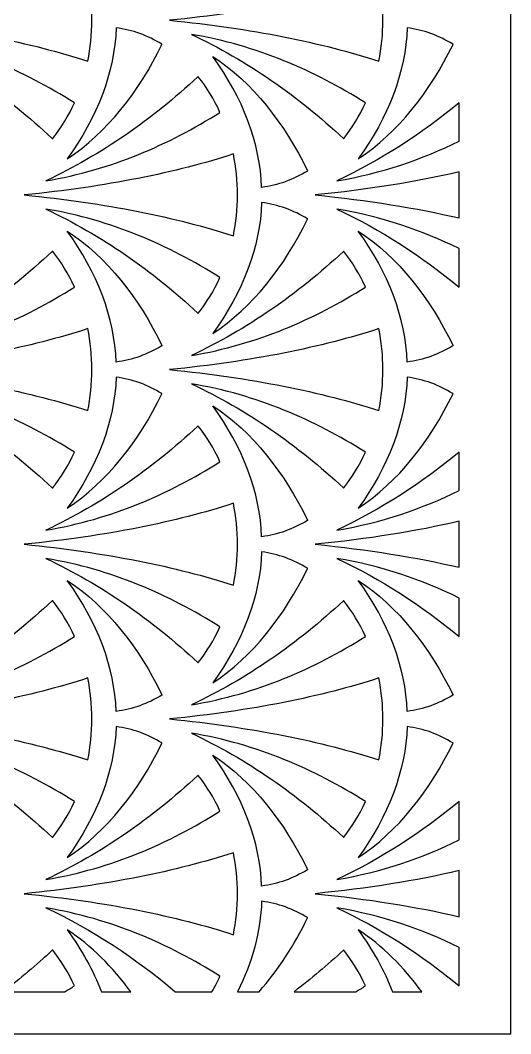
# Model space of a CAD drawing. Header units: centimetres. Extents: x 7.8 to 12.4, y -9 to 9.
# Drawn here: x 10.227 to 12.37, y -9 to -4.57 of the extents above; entities that cross this region are included whole.
import ezdxf

# ---------------------------------------------------------------- set-up
doc = ezdxf.new("R2010")
doc.units = ezdxf.units.CM
doc.header["$MEASUREMENT"] = 0
doc.layers.add('layer 1', color=7, linetype='Continuous')

msp = doc.modelspace()

# ---------------------------------------------------------------- linework, layer by layer
at = {"layer": 'layer 1', "color": 250, "lineweight": 30}
for points, knots in [([(7.77791, 9.00077), (7.77791, 9.00077), (12.37, 9.00077), (12.37, 9.00077), (12.37, 9.00077), (12.37, 9.00077), (12.37, -9.00021), (12.37, -9.00021), (12.37, -9.00021), (12.37, -9.00021), (7.77791, -9.00021), (7.77791, -9.00021), (7.77791, -9.00021), (7.77791, -9.00021), (7.77791, 9.00077), (7.77791, 9.00077)], [0, 0, 0, 0, 0.2, 0.2, 0.2, 0.2, 0.4, 0.4, 0.4, 0.4, 0.6, 0.6, 0.6, 0.6, 1, 1, 1, 1]), ([(10.5222, -4.39091), (10.53382, -4.44829), (10.54002, -4.50833), (10.54002, -4.57011), (10.54002, -4.57011), (10.54002, -4.6319), (10.53382, -4.69193), (10.5222, -4.74931), (10.5222, -4.74931), (10.27486, -4.66814), (9.96504, -4.60557), (9.60789, -4.57011), (9.60789, -4.57011), (9.60792, -4.57011), (9.60795, -4.57011), (9.60799, -4.57011), (9.60799, -4.57011), (9.60795, -4.5701), (9.60792, -4.5701), (9.60789, -4.5701), (9.60789, -4.5701), (9.96504, -4.53466), (10.27486, -4.47207), (10.5222, -4.39091)], [0, 0, 0, 0, 0.1428571, 0.1428571, 0.1428571, 0.1428571, 0.2857143, 0.2857143, 0.2857143, 0.2857143, 0.4285714, 0.4285714, 0.4285714, 0.4285714, 0.5714286, 0.5714286, 0.5714286, 0.5714286, 0.7142857, 0.7142857, 0.7142857, 0.7142857, 1, 1, 1, 1]), ([(11.79379, -4.39091), (11.80541, -4.44829), (11.81161, -4.50833), (11.81161, -4.57011), (11.81161, -4.57011), (11.81161, -4.6319), (11.80541, -4.69193), (11.79379, -4.74931), (11.79379, -4.74931), (11.54645, -4.66814), (11.23663, -4.60557), (10.87947, -4.57011), (10.87947, -4.57011), (10.87951, -4.57011), (10.87955, -4.57011), (10.87958, -4.57011), (10.87958, -4.57011), (10.87955, -4.5701), (10.87951, -4.5701), (10.87947, -4.5701), (10.87947, -4.5701), (11.23663, -4.53466), (11.54645, -4.47207), (11.79379, -4.39091)], [0, 0, 0, 0, 0.1428571, 0.1428571, 0.1428571, 0.1428571, 0.2857143, 0.2857143, 0.2857143, 0.2857143, 0.4285714, 0.4285714, 0.4285714, 0.4285714, 0.5714286, 0.5714286, 0.5714286, 0.5714286, 0.7142857, 0.7142857, 0.7142857, 0.7142857, 1, 1, 1, 1]), ([(10.64594, -4.60331), (10.71713, -4.61219), (10.78464, -4.63701), (10.84615, -4.67483), (10.84615, -4.67483), (10.84619, -4.6753), (10.84624, -4.67577), (10.84627, -4.67626), (10.84627, -4.67626), (10.74616, -4.88181), (10.60608, -5.06223), (10.43199, -5.1755), (10.43199, -5.1755), (10.56362, -4.9955), (10.63948, -4.79649), (10.64594, -4.60331)], [0, 0, 0, 0, 0.2, 0.2, 0.2, 0.2, 0.4, 0.4, 0.4, 0.4, 0.6, 0.6, 0.6, 0.6, 1, 1, 1, 1]), ([(11.91753, -4.60331), (11.98871, -4.61219), (12.05623, -4.63701), (12.11774, -4.67483), (12.11774, -4.67483), (12.11778, -4.6753), (12.11783, -4.67577), (12.11786, -4.67626), (12.11786, -4.67626), (12.01775, -4.88181), (11.87768, -5.06223), (11.70357, -5.1755), (11.70357, -5.1755), (11.83522, -4.9955), (11.91107, -4.79649), (11.91753, -4.60331)], [0, 0, 0, 0, 0.2, 0.2, 0.2, 0.2, 0.4, 0.4, 0.4, 0.4, 0.6, 0.6, 0.6, 0.6, 1, 1, 1, 1]), ([(10.46377, -4.93068), (10.43776, -4.98785), (10.40579, -5.04029), (10.36892, -5.08663), (10.36892, -5.08663), (10.3683, -5.08665), (10.36768, -5.08666), (10.36708, -5.08666), (10.36708, -5.08666), (10.16621, -4.89995), (9.94618, -4.7461), (9.70303, -4.6319), (9.70303, -4.6319), (9.99176, -4.68036), (10.23841, -4.79004), (10.46377, -4.93068)], [0, 0, 0, 0, 0.2, 0.2, 0.2, 0.2, 0.4, 0.4, 0.4, 0.4, 0.6, 0.6, 0.6, 0.6, 1, 1, 1, 1]), ([(11.73537, -4.93068), (11.70935, -4.98785), (11.67739, -5.04029), (11.64049, -5.08663), (11.64049, -5.08663), (11.63989, -5.08665), (11.63927, -5.08666), (11.63866, -5.08666), (11.63866, -5.08666), (11.4378, -4.89995), (11.21777, -4.7461), (10.97462, -4.6319), (10.97462, -4.6319), (11.26335, -4.68036), (11.51, -4.79004), (11.73537, -4.93068)], [0, 0, 0, 0, 0.2, 0.2, 0.2, 0.2, 0.4, 0.4, 0.4, 0.4, 0.6, 0.6, 0.6, 0.6, 1, 1, 1, 1]), ([(11.06778, -4.7283), (11.19942, -4.9083), (11.27528, -5.1073), (11.28174, -5.30049), (11.28174, -5.30049), (11.3527, -5.29164), (11.42, -5.26694), (11.48135, -5.22934), (11.48135, -5.22934), (11.48159, -5.22874), (11.48184, -5.22814), (11.48207, -5.22754), (11.48207, -5.22754), (11.38196, -5.02197), (11.24189, -4.84157), (11.06778, -4.7283)], [0, 0, 0, 0, 0.2, 0.2, 0.2, 0.2, 0.4, 0.4, 0.4, 0.4, 0.6, 0.6, 0.6, 0.6, 1, 1, 1, 1]), ([(11.00465, -4.81708), (11.04156, -4.86347), (11.07355, -4.91591), (11.09957, -4.9731), (11.09957, -4.9731), (10.8742, -5.11376), (10.62756, -5.22343), (10.33883, -5.2719), (10.33883, -5.2719), (10.58198, -5.15769), (10.802, -5.00384), (11.00286, -4.81713), (11.00286, -4.81713), (11.00347, -4.81711), (11.00406, -4.81711), (11.00465, -4.81708)], [0, 0, 0, 0, 0.2, 0.2, 0.2, 0.2, 0.4, 0.4, 0.4, 0.4, 0.6, 0.6, 0.6, 0.6, 1, 1, 1, 1]), ([(12.14498, -4.93062), (12.14498, -4.93062), (12.14498, -5.09888), (12.14498, -5.09888), (12.14498, -5.09888), (11.98175, -5.17832), (11.80572, -5.23912), (11.61042, -5.2719), (11.61042, -5.2719), (11.80237, -5.18173), (11.97989, -5.06685), (12.14498, -4.93062)], [0, 0, 0, 0, 0.25, 0.25, 0.25, 0.25, 0.5, 0.5, 0.5, 0.5, 1, 1, 1, 1]), ([(11.158, -5.15449), (11.16962, -5.21188), (11.17583, -5.2719), (11.17583, -5.33369), (11.17583, -5.33369), (11.17583, -5.39546), (11.16962, -5.45549), (11.158, -5.51289), (11.158, -5.51289), (10.91066, -5.43172), (10.60083, -5.36915), (10.24367, -5.33369), (10.24367, -5.33369), (10.24371, -5.33369), (10.24375, -5.33369), (10.24379, -5.33369), (10.24379, -5.33369), (10.24375, -5.33368), (10.24371, -5.33368), (10.24367, -5.33368), (10.24367, -5.33368), (10.60083, -5.29822), (10.91066, -5.23565), (11.158, -5.15449)], [0, 0, 0, 0, 0.1428571, 0.1428571, 0.1428571, 0.1428571, 0.2857143, 0.2857143, 0.2857143, 0.2857143, 0.4285714, 0.4285714, 0.4285714, 0.4285714, 0.5714286, 0.5714286, 0.5714286, 0.5714286, 0.7142857, 0.7142857, 0.7142857, 0.7142857, 1, 1, 1, 1]), ([(12.14498, -5.23309), (12.14498, -5.23309), (12.14498, -5.43426), (12.14498, -5.43426), (12.14498, -5.43426), (11.95761, -5.39092), (11.74637, -5.35663), (11.51526, -5.33369), (11.51526, -5.33369), (11.5153, -5.33369), (11.51534, -5.33369), (11.51538, -5.33369), (11.51538, -5.33369), (11.51534, -5.33368), (11.5153, -5.33368), (11.51526, -5.33368), (11.51526, -5.33368), (11.74637, -5.31075), (11.95761, -5.27644), (12.14498, -5.23309)], [0, 0, 0, 0, 0.1666667, 0.1666667, 0.1666667, 0.1666667, 0.3333333, 0.3333333, 0.3333333, 0.3333333, 0.5, 0.5, 0.5, 0.5, 0.6666667, 0.6666667, 0.6666667, 0.6666667, 1, 1, 1, 1]), ([(11.09957, -5.69427), (11.07357, -5.75144), (11.04158, -5.80387), (11.00471, -5.85022), (11.00471, -5.85022), (11.0041, -5.85023), (11.00348, -5.85024), (11.00286, -5.85024), (11.00286, -5.85024), (10.802, -5.66353), (10.58198, -5.50968), (10.33883, -5.39548), (10.33883, -5.39548), (10.62756, -5.44394), (10.8742, -5.5536), (11.09957, -5.69427)], [0, 0, 0, 0, 0.2, 0.2, 0.2, 0.2, 0.4, 0.4, 0.4, 0.4, 0.6, 0.6, 0.6, 0.6, 1, 1, 1, 1]), ([(11.28174, -5.36689), (11.35292, -5.37577), (11.42044, -5.40059), (11.48194, -5.4384), (11.48194, -5.4384), (11.48199, -5.43888), (11.48203, -5.43935), (11.48207, -5.43984), (11.48207, -5.43984), (11.38196, -5.64538), (11.24189, -5.82581), (11.06778, -5.93907), (11.06778, -5.93907), (11.19942, -5.75908), (11.27528, -5.56007), (11.28174, -5.36689)], [0, 0, 0, 0, 0.2, 0.2, 0.2, 0.2, 0.4, 0.4, 0.4, 0.4, 0.6, 0.6, 0.6, 0.6, 1, 1, 1, 1]), ([(12.14498, -5.56846), (12.14498, -5.56846), (12.14498, -5.73672), (12.14498, -5.73672), (12.14498, -5.73672), (11.97989, -5.60047), (11.80237, -5.48564), (11.61042, -5.39548), (11.61042, -5.39548), (11.80572, -5.42825), (11.98175, -5.48902), (12.14498, -5.56846)], [0, 0, 0, 0, 0.25, 0.25, 0.25, 0.25, 0.5, 0.5, 0.5, 0.5, 1, 1, 1, 1]), ([(10.43199, -5.49188), (10.56362, -5.67187), (10.63948, -5.87088), (10.64594, -6.06406), (10.64594, -6.06406), (10.7169, -6.05521), (10.78421, -6.03052), (10.84556, -5.99292), (10.84556, -5.99292), (10.8458, -5.99231), (10.84604, -5.99171), (10.84627, -5.99112), (10.84627, -5.99112), (10.74616, -5.78555), (10.60608, -5.60514), (10.43199, -5.49188)], [0, 0, 0, 0, 0.2, 0.2, 0.2, 0.2, 0.4, 0.4, 0.4, 0.4, 0.6, 0.6, 0.6, 0.6, 1, 1, 1, 1]), ([(11.70357, -5.49188), (11.83522, -5.67187), (11.91107, -5.87088), (11.91753, -6.06406), (11.91753, -6.06406), (11.98849, -6.05521), (12.0558, -6.03052), (12.11715, -5.99292), (12.11715, -5.99292), (12.11738, -5.99231), (12.11763, -5.99171), (12.11786, -5.99112), (12.11786, -5.99112), (12.01775, -5.78555), (11.87768, -5.60514), (11.70357, -5.49188)], [0, 0, 0, 0, 0.2, 0.2, 0.2, 0.2, 0.4, 0.4, 0.4, 0.4, 0.6, 0.6, 0.6, 0.6, 1, 1, 1, 1]), ([(10.36885, -5.58066), (10.40576, -5.62705), (10.43775, -5.67949), (10.46377, -5.73668), (10.46377, -5.73668), (10.23841, -5.87733), (9.99176, -5.98701), (9.70303, -6.03546), (9.70303, -6.03546), (9.94618, -5.92127), (10.16621, -5.76741), (10.36708, -5.58071), (10.36708, -5.58071), (10.36767, -5.58069), (10.36826, -5.58069), (10.36885, -5.58066)], [0, 0, 0, 0, 0.2, 0.2, 0.2, 0.2, 0.4, 0.4, 0.4, 0.4, 0.6, 0.6, 0.6, 0.6, 1, 1, 1, 1]), ([(11.64045, -5.58066), (11.67735, -5.62705), (11.70935, -5.67949), (11.73537, -5.73668), (11.73537, -5.73668), (11.51, -5.87733), (11.26335, -5.98701), (10.97462, -6.03546), (10.97462, -6.03546), (11.21777, -5.92127), (11.4378, -5.76741), (11.63866, -5.58071), (11.63866, -5.58071), (11.63927, -5.58069), (11.63985, -5.58069), (11.64045, -5.58066)], [0, 0, 0, 0, 0.2, 0.2, 0.2, 0.2, 0.4, 0.4, 0.4, 0.4, 0.6, 0.6, 0.6, 0.6, 1, 1, 1, 1]), ([(10.5222, -5.91806), (10.53382, -5.97546), (10.54002, -6.03547), (10.54002, -6.09726), (10.54002, -6.09726), (10.54002, -6.15904), (10.53382, -6.21907), (10.5222, -6.27647), (10.5222, -6.27647), (10.27486, -6.19528), (9.96504, -6.13271), (9.60789, -6.09727), (9.60789, -6.09727), (9.60792, -6.09726), (9.60795, -6.09726), (9.60799, -6.09726), (9.60799, -6.09726), (9.60795, -6.09726), (9.60792, -6.09726), (9.60789, -6.09726), (9.60789, -6.09726), (9.96504, -6.0618), (10.27486, -5.99923), (10.5222, -5.91806)], [0, 0, 0, 0, 0.1428571, 0.1428571, 0.1428571, 0.1428571, 0.2857143, 0.2857143, 0.2857143, 0.2857143, 0.4285714, 0.4285714, 0.4285714, 0.4285714, 0.5714286, 0.5714286, 0.5714286, 0.5714286, 0.7142857, 0.7142857, 0.7142857, 0.7142857, 1, 1, 1, 1]), ([(11.79379, -5.91806), (11.80541, -5.97546), (11.81161, -6.03547), (11.81161, -6.09726), (11.81161, -6.09726), (11.81161, -6.15904), (11.80541, -6.21907), (11.79379, -6.27647), (11.79379, -6.27647), (11.54645, -6.19528), (11.23663, -6.13271), (10.87947, -6.09727), (10.87947, -6.09727), (10.87951, -6.09726), (10.87955, -6.09726), (10.87958, -6.09726), (10.87958, -6.09726), (10.87955, -6.09726), (10.87951, -6.09726), (10.87947, -6.09726), (10.87947, -6.09726), (11.23663, -6.0618), (11.54645, -5.99923), (11.79379, -5.91806)], [0, 0, 0, 0, 0.1428571, 0.1428571, 0.1428571, 0.1428571, 0.2857143, 0.2857143, 0.2857143, 0.2857143, 0.4285714, 0.4285714, 0.4285714, 0.4285714, 0.5714286, 0.5714286, 0.5714286, 0.5714286, 0.7142857, 0.7142857, 0.7142857, 0.7142857, 1, 1, 1, 1]), ([(10.64594, -6.13046), (10.71713, -6.13934), (10.78464, -6.16416), (10.84615, -6.20198), (10.84615, -6.20198), (10.84619, -6.20246), (10.84624, -6.20293), (10.84627, -6.20341), (10.84627, -6.20341), (10.74616, -6.40896), (10.60608, -6.58939), (10.43199, -6.70266), (10.43199, -6.70266), (10.56362, -6.52266), (10.63948, -6.32363), (10.64594, -6.13046)], [0, 0, 0, 0, 0.2, 0.2, 0.2, 0.2, 0.4, 0.4, 0.4, 0.4, 0.6, 0.6, 0.6, 0.6, 1, 1, 1, 1]), ([(11.91753, -6.13046), (11.98871, -6.13934), (12.05623, -6.16416), (12.11774, -6.20198), (12.11774, -6.20198), (12.11778, -6.20246), (12.11783, -6.20293), (12.11786, -6.20341), (12.11786, -6.20341), (12.01775, -6.40896), (11.87768, -6.58939), (11.70357, -6.70266), (11.70357, -6.70266), (11.83522, -6.52266), (11.91107, -6.32363), (11.91753, -6.13046)], [0, 0, 0, 0, 0.2, 0.2, 0.2, 0.2, 0.4, 0.4, 0.4, 0.4, 0.6, 0.6, 0.6, 0.6, 1, 1, 1, 1]), ([(10.46377, -6.45785), (10.43776, -6.51501), (10.40579, -6.56744), (10.36892, -6.61379), (10.36892, -6.61379), (10.3683, -6.6138), (10.36768, -6.6138), (10.36708, -6.61382), (10.36708, -6.61382), (10.16621, -6.42711), (9.94618, -6.27325), (9.70303, -6.15906), (9.70303, -6.15906), (9.99176, -6.20752), (10.23841, -6.31719), (10.46377, -6.45785)], [0, 0, 0, 0, 0.2, 0.2, 0.2, 0.2, 0.4, 0.4, 0.4, 0.4, 0.6, 0.6, 0.6, 0.6, 1, 1, 1, 1]), ([(11.73537, -6.45785), (11.70935, -6.51501), (11.67739, -6.56744), (11.64049, -6.61379), (11.64049, -6.61379), (11.63989, -6.6138), (11.63927, -6.6138), (11.63866, -6.61382), (11.63866, -6.61382), (11.4378, -6.42711), (11.21777, -6.27325), (10.97462, -6.15906), (10.97462, -6.15906), (11.26335, -6.20752), (11.51, -6.31719), (11.73537, -6.45785)], [0, 0, 0, 0, 0.2, 0.2, 0.2, 0.2, 0.4, 0.4, 0.4, 0.4, 0.6, 0.6, 0.6, 0.6, 1, 1, 1, 1]), ([(11.06778, -6.25544), (11.19942, -6.43545), (11.27528, -6.63446), (11.28174, -6.82764), (11.28174, -6.82764), (11.3527, -6.81878), (11.42, -6.79409), (11.48135, -6.75649), (11.48135, -6.75649), (11.48159, -6.75589), (11.48184, -6.75529), (11.48207, -6.7547), (11.48207, -6.7547), (11.38196, -6.54914), (11.24189, -6.36872), (11.06778, -6.25544)], [0, 0, 0, 0, 0.2, 0.2, 0.2, 0.2, 0.4, 0.4, 0.4, 0.4, 0.6, 0.6, 0.6, 0.6, 1, 1, 1, 1]), ([(11.00465, -6.34424), (11.04156, -6.39061), (11.07355, -6.44307), (11.09957, -6.50026), (11.09957, -6.50026), (10.8742, -6.64091), (10.62756, -6.75059), (10.33883, -6.79904), (10.33883, -6.79904), (10.58198, -6.68485), (10.802, -6.531), (11.00286, -6.34429), (11.00286, -6.34429), (11.00347, -6.34427), (11.00406, -6.34426), (11.00465, -6.34424)], [0, 0, 0, 0, 0.2, 0.2, 0.2, 0.2, 0.4, 0.4, 0.4, 0.4, 0.6, 0.6, 0.6, 0.6, 1, 1, 1, 1]), ([(12.14498, -6.45776), (12.14498, -6.45776), (12.14498, -6.62603), (12.14498, -6.62603), (12.14498, -6.62603), (11.98175, -6.70547), (11.80572, -6.76627), (11.61042, -6.79904), (11.61042, -6.79904), (11.80237, -6.7089), (11.97989, -6.594), (12.14498, -6.45776)], [0, 0, 0, 0, 0.25, 0.25, 0.25, 0.25, 0.5, 0.5, 0.5, 0.5, 1, 1, 1, 1]), ([(11.158, -6.68163), (11.16962, -6.73902), (11.17583, -6.79906), (11.17583, -6.86084), (11.17583, -6.86084), (11.17583, -6.92262), (11.16962, -6.98265), (11.158, -7.04004), (11.158, -7.04004), (10.91066, -6.95887), (10.60083, -6.89629), (10.24367, -6.86084), (10.24367, -6.86084), (10.24371, -6.86084), (10.24375, -6.86084), (10.24379, -6.86084), (10.24379, -6.86084), (10.24375, -6.86084), (10.24371, -6.86084), (10.24367, -6.86084), (10.24367, -6.86084), (10.60083, -6.82539), (10.91066, -6.76281), (11.158, -6.68163)], [0, 0, 0, 0, 0.1428571, 0.1428571, 0.1428571, 0.1428571, 0.2857143, 0.2857143, 0.2857143, 0.2857143, 0.4285714, 0.4285714, 0.4285714, 0.4285714, 0.5714286, 0.5714286, 0.5714286, 0.5714286, 0.7142857, 0.7142857, 0.7142857, 0.7142857, 1, 1, 1, 1]), ([(12.14498, -6.76024), (12.14498, -6.76024), (12.14498, -6.96142), (12.14498, -6.96142), (12.14498, -6.96142), (11.95761, -6.91808), (11.74637, -6.88378), (11.51526, -6.86084), (11.51526, -6.86084), (11.5153, -6.86084), (11.51534, -6.86084), (11.51538, -6.86084), (11.51538, -6.86084), (11.51534, -6.86084), (11.5153, -6.86084), (11.51526, -6.86084), (11.51526, -6.86084), (11.74637, -6.8379), (11.95761, -6.80359), (12.14498, -6.76024)], [0, 0, 0, 0, 0.1666667, 0.1666667, 0.1666667, 0.1666667, 0.3333333, 0.3333333, 0.3333333, 0.3333333, 0.5, 0.5, 0.5, 0.5, 0.6666667, 0.6666667, 0.6666667, 0.6666667, 1, 1, 1, 1]), ([(11.28174, -6.89403), (11.35292, -6.90292), (11.42044, -6.92774), (11.48194, -6.96555), (11.48194, -6.96555), (11.48199, -6.96603), (11.48203, -6.96651), (11.48207, -6.96699), (11.48207, -6.96699), (11.38196, -7.17254), (11.24189, -7.35297), (11.06778, -7.46624), (11.06778, -7.46624), (11.19942, -7.28623), (11.27528, -7.08721), (11.28174, -6.89403)], [0, 0, 0, 0, 0.2, 0.2, 0.2, 0.2, 0.4, 0.4, 0.4, 0.4, 0.6, 0.6, 0.6, 0.6, 1, 1, 1, 1]), ([(11.09957, -7.22142), (11.07357, -7.27858), (11.04158, -7.33101), (11.00471, -7.37737), (11.00471, -7.37737), (11.0041, -7.37738), (11.00348, -7.37738), (11.00286, -7.37738), (11.00286, -7.37738), (10.802, -7.19068), (10.58198, -7.03683), (10.33883, -6.92263), (10.33883, -6.92263), (10.62756, -6.9711), (10.8742, -7.08077), (11.09957, -7.22142)], [0, 0, 0, 0, 0.2, 0.2, 0.2, 0.2, 0.4, 0.4, 0.4, 0.4, 0.6, 0.6, 0.6, 0.6, 1, 1, 1, 1]), ([(12.14498, -7.09562), (12.14498, -7.09562), (12.14498, -7.26388), (12.14498, -7.26388), (12.14498, -7.26388), (11.97989, -7.12763), (11.80237, -7.01278), (11.61042, -6.92263), (11.61042, -6.92263), (11.80572, -6.95541), (11.98175, -7.01618), (12.14498, -7.09562)], [0, 0, 0, 0, 0.25, 0.25, 0.25, 0.25, 0.5, 0.5, 0.5, 0.5, 1, 1, 1, 1]), ([(10.43199, -7.01902), (10.56362, -7.19902), (10.63948, -7.39804), (10.64594, -7.59121), (10.64594, -7.59121), (10.7169, -7.58237), (10.78421, -7.55767), (10.84556, -7.52006), (10.84556, -7.52006), (10.8458, -7.51947), (10.84604, -7.51886), (10.84627, -7.51826), (10.84627, -7.51826), (10.74616, -7.31272), (10.60608, -7.13229), (10.43199, -7.01902)], [0, 0, 0, 0, 0.2, 0.2, 0.2, 0.2, 0.4, 0.4, 0.4, 0.4, 0.6, 0.6, 0.6, 0.6, 1, 1, 1, 1]), ([(11.70357, -7.01902), (11.83522, -7.19902), (11.91107, -7.39804), (11.91753, -7.59121), (11.91753, -7.59121), (11.98849, -7.58237), (12.0558, -7.55767), (12.11715, -7.52006), (12.11715, -7.52006), (12.11738, -7.51947), (12.11763, -7.51886), (12.11786, -7.51826), (12.11786, -7.51826), (12.01775, -7.31272), (11.87768, -7.13229), (11.70357, -7.01902)], [0, 0, 0, 0, 0.2, 0.2, 0.2, 0.2, 0.4, 0.4, 0.4, 0.4, 0.6, 0.6, 0.6, 0.6, 1, 1, 1, 1]), ([(10.36885, -7.10783), (10.40576, -7.15419), (10.43775, -7.20665), (10.46377, -7.26383), (10.46377, -7.26383), (10.23841, -7.40449), (9.99176, -7.51415), (9.70303, -7.56262), (9.70303, -7.56262), (9.94618, -7.44843), (10.16621, -7.29458), (10.36708, -7.10786), (10.36708, -7.10786), (10.36767, -7.10784), (10.36826, -7.10783), (10.36885, -7.10783)], [0, 0, 0, 0, 0.2, 0.2, 0.2, 0.2, 0.4, 0.4, 0.4, 0.4, 0.6, 0.6, 0.6, 0.6, 1, 1, 1, 1]), ([(11.64045, -7.10783), (11.67735, -7.15419), (11.70935, -7.20665), (11.73537, -7.26383), (11.73537, -7.26383), (11.51, -7.40449), (11.26335, -7.51415), (10.97462, -7.56262), (10.97462, -7.56262), (11.21777, -7.44843), (11.4378, -7.29458), (11.63866, -7.10786), (11.63866, -7.10786), (11.63927, -7.10784), (11.63985, -7.10783), (11.64045, -7.10783)], [0, 0, 0, 0, 0.2, 0.2, 0.2, 0.2, 0.4, 0.4, 0.4, 0.4, 0.6, 0.6, 0.6, 0.6, 1, 1, 1, 1]), ([(10.5222, -7.44521), (10.53382, -7.5026), (10.54002, -7.56264), (10.54002, -7.62442), (10.54002, -7.62442), (10.54002, -7.6862), (10.53382, -7.74623), (10.5222, -7.80362), (10.5222, -7.80362), (10.27486, -7.72245), (9.96504, -7.65987), (9.60789, -7.62442), (9.60789, -7.62442), (9.60792, -7.62442), (9.60795, -7.62442), (9.60799, -7.62442), (9.60799, -7.62442), (9.60795, -7.62442), (9.60792, -7.62442), (9.60789, -7.62442), (9.60789, -7.62442), (9.96504, -7.58896), (10.27486, -7.52639), (10.5222, -7.44521)], [0, 0, 0, 0, 0.1428571, 0.1428571, 0.1428571, 0.1428571, 0.2857143, 0.2857143, 0.2857143, 0.2857143, 0.4285714, 0.4285714, 0.4285714, 0.4285714, 0.5714286, 0.5714286, 0.5714286, 0.5714286, 0.7142857, 0.7142857, 0.7142857, 0.7142857, 1, 1, 1, 1]), ([(11.79379, -7.44521), (11.80541, -7.5026), (11.81161, -7.56264), (11.81161, -7.62442), (11.81161, -7.62442), (11.81161, -7.6862), (11.80541, -7.74623), (11.79379, -7.80362), (11.79379, -7.80362), (11.54645, -7.72245), (11.23663, -7.65987), (10.87947, -7.62442), (10.87947, -7.62442), (10.87951, -7.62442), (10.87955, -7.62442), (10.87958, -7.62442), (10.87958, -7.62442), (10.87955, -7.62442), (10.87951, -7.62442), (10.87947, -7.62442), (10.87947, -7.62442), (11.23663, -7.58896), (11.54645, -7.52639), (11.79379, -7.44521)], [0, 0, 0, 0, 0.1428571, 0.1428571, 0.1428571, 0.1428571, 0.2857143, 0.2857143, 0.2857143, 0.2857143, 0.4285714, 0.4285714, 0.4285714, 0.4285714, 0.5714286, 0.5714286, 0.5714286, 0.5714286, 0.7142857, 0.7142857, 0.7142857, 0.7142857, 1, 1, 1, 1]), ([(10.64594, -7.65761), (10.71713, -7.66649), (10.78464, -7.69132), (10.84615, -7.72912), (10.84615, -7.72912), (10.84619, -7.72961), (10.84624, -7.73008), (10.84627, -7.73056), (10.84627, -7.73056), (10.74616, -7.93612), (10.60608, -8.11653), (10.43199, -8.22981), (10.43199, -8.22981), (10.56362, -8.0498), (10.63948, -7.8508), (10.64594, -7.65761)], [0, 0, 0, 0, 0.2, 0.2, 0.2, 0.2, 0.4, 0.4, 0.4, 0.4, 0.6, 0.6, 0.6, 0.6, 1, 1, 1, 1]), ([(11.91753, -7.65761), (11.98871, -7.66649), (12.05623, -7.69132), (12.11774, -7.72912), (12.11774, -7.72912), (12.11778, -7.72961), (12.11783, -7.73008), (12.11786, -7.73056), (12.11786, -7.73056), (12.01775, -7.93612), (11.87768, -8.11653), (11.70357, -8.22981), (11.70357, -8.22981), (11.83522, -8.0498), (11.91107, -7.8508), (11.91753, -7.65761)], [0, 0, 0, 0, 0.2, 0.2, 0.2, 0.2, 0.4, 0.4, 0.4, 0.4, 0.6, 0.6, 0.6, 0.6, 1, 1, 1, 1]), ([(10.46377, -7.98499), (10.43776, -8.04216), (10.40579, -8.09459), (10.36892, -8.14095), (10.36892, -8.14095), (10.3683, -8.14095), (10.36768, -8.14096), (10.36708, -8.14096), (10.36708, -8.14096), (10.16621, -7.95426), (9.94618, -7.8004), (9.70303, -7.68621), (9.70303, -7.68621), (9.99176, -7.73466), (10.23841, -7.84434), (10.46377, -7.98499)], [0, 0, 0, 0, 0.2, 0.2, 0.2, 0.2, 0.4, 0.4, 0.4, 0.4, 0.6, 0.6, 0.6, 0.6, 1, 1, 1, 1]), ([(11.73537, -7.98499), (11.70935, -8.04216), (11.67739, -8.09459), (11.64049, -8.14095), (11.64049, -8.14095), (11.63989, -8.14095), (11.63927, -8.14096), (11.63866, -8.14096), (11.63866, -8.14096), (11.4378, -7.95426), (11.21777, -7.8004), (10.97462, -7.68621), (10.97462, -7.68621), (11.26335, -7.73466), (11.51, -7.84434), (11.73537, -7.98499)], [0, 0, 0, 0, 0.2, 0.2, 0.2, 0.2, 0.4, 0.4, 0.4, 0.4, 0.6, 0.6, 0.6, 0.6, 1, 1, 1, 1]), ([(11.06778, -7.7826), (11.19942, -7.96259), (11.27528, -8.16162), (11.28174, -8.3548), (11.28174, -8.3548), (11.3527, -8.34594), (11.42, -8.32125), (11.48135, -8.28364), (11.48135, -8.28364), (11.48159, -8.28304), (11.48184, -8.28245), (11.48207, -8.28184), (11.48207, -8.28184), (11.38196, -8.0763), (11.24189, -7.89586), (11.06778, -7.7826)], [0, 0, 0, 0, 0.2, 0.2, 0.2, 0.2, 0.4, 0.4, 0.4, 0.4, 0.6, 0.6, 0.6, 0.6, 1, 1, 1, 1]), ([(11.00465, -7.8714), (11.04156, -7.91777), (11.07355, -7.97022), (11.09957, -8.02741), (11.09957, -8.02741), (10.8742, -8.16807), (10.62756, -8.27773), (10.33883, -8.3262), (10.33883, -8.3262), (10.58198, -8.21199), (10.802, -8.05814), (11.00286, -7.87144), (11.00286, -7.87144), (11.00347, -7.87142), (11.00406, -7.87141), (11.00465, -7.8714)], [0, 0, 0, 0, 0.2, 0.2, 0.2, 0.2, 0.4, 0.4, 0.4, 0.4, 0.6, 0.6, 0.6, 0.6, 1, 1, 1, 1]), ([(12.14498, -7.98492), (12.14498, -7.98492), (12.14498, -8.15318), (12.14498, -8.15318), (12.14498, -8.15318), (11.98175, -8.23262), (11.80572, -8.29342), (11.61042, -8.3262), (11.61042, -8.3262), (11.80237, -8.23604), (11.97989, -8.12116), (12.14498, -7.98492)], [0, 0, 0, 0, 0.25, 0.25, 0.25, 0.25, 0.5, 0.5, 0.5, 0.5, 1, 1, 1, 1]), ([(11.158, -8.20879), (11.16962, -8.26618), (11.17583, -8.32621), (11.17583, -8.38799), (11.17583, -8.38799), (11.17583, -8.44978), (11.16962, -8.50981), (11.158, -8.56719), (11.158, -8.56719), (10.91066, -8.48602), (10.60083, -8.42345), (10.24367, -8.38799), (10.24367, -8.38799), (10.24371, -8.38799), (10.24375, -8.38799), (10.24379, -8.38799), (10.24379, -8.38799), (10.24375, -8.38799), (10.24371, -8.38799), (10.24367, -8.38798), (10.24367, -8.38798), (10.60083, -8.35254), (10.91066, -8.28997), (11.158, -8.20879)], [0, 0, 0, 0, 0.1428571, 0.1428571, 0.1428571, 0.1428571, 0.2857143, 0.2857143, 0.2857143, 0.2857143, 0.4285714, 0.4285714, 0.4285714, 0.4285714, 0.5714286, 0.5714286, 0.5714286, 0.5714286, 0.7142857, 0.7142857, 0.7142857, 0.7142857, 1, 1, 1, 1]), ([(12.14498, -8.28739), (12.14498, -8.28739), (12.14498, -8.48857), (12.14498, -8.48857), (12.14498, -8.48857), (11.95761, -8.44522), (11.74637, -8.41093), (11.51526, -8.38799), (11.51526, -8.38799), (11.5153, -8.38799), (11.51534, -8.38799), (11.51538, -8.38799), (11.51538, -8.38799), (11.51534, -8.38799), (11.5153, -8.38799), (11.51526, -8.38798), (11.51526, -8.38798), (11.74637, -8.36504), (11.95761, -8.33074), (12.14498, -8.28739)], [0, 0, 0, 0, 0.1666667, 0.1666667, 0.1666667, 0.1666667, 0.3333333, 0.3333333, 0.3333333, 0.3333333, 0.5, 0.5, 0.5, 0.5, 0.6666667, 0.6666667, 0.6666667, 0.6666667, 1, 1, 1, 1]), ([(11.06455, -8.81652), (11.06455, -8.81652), (10.90384, -8.81652), (10.90384, -8.81652), (10.90384, -8.81652), (10.73019, -8.66908), (10.54264, -8.54551), (10.33883, -8.44979), (10.33883, -8.44979), (10.62756, -8.49824), (10.8742, -8.60792), (11.09957, -8.74857), (11.09957, -8.74857), (11.08889, -8.77206), (11.07717, -8.79473), (11.06455, -8.81652)], [0, 0, 0, 0, 0.2, 0.2, 0.2, 0.2, 0.4, 0.4, 0.4, 0.4, 0.6, 0.6, 0.6, 0.6, 1, 1, 1, 1]), ([(11.27019, -8.81652), (11.27019, -8.81652), (11.17605, -8.81652), (11.17605, -8.81652), (11.17605, -8.81652), (11.24065, -8.68728), (11.27733, -8.55289), (11.28174, -8.42119), (11.28174, -8.42119), (11.35292, -8.43007), (11.42044, -8.45489), (11.48194, -8.4927), (11.48194, -8.4927), (11.48199, -8.49319), (11.48203, -8.49365), (11.48207, -8.49413), (11.48207, -8.49413), (11.42436, -8.61265), (11.35334, -8.72277), (11.27019, -8.81652)], [0, 0, 0, 0, 0.1666667, 0.1666667, 0.1666667, 0.1666667, 0.3333333, 0.3333333, 0.3333333, 0.3333333, 0.5, 0.5, 0.5, 0.5, 0.6666667, 0.6666667, 0.6666667, 0.6666667, 1, 1, 1, 1]), ([(12.14498, -8.62276), (12.14498, -8.62276), (12.14498, -8.79102), (12.14498, -8.79102), (12.14498, -8.79102), (11.97989, -8.65479), (11.80237, -8.53994), (11.61042, -8.44979), (11.61042, -8.44979), (11.80572, -8.48256), (11.98175, -8.54333), (12.14498, -8.62276)], [0, 0, 0, 0, 0.25, 0.25, 0.25, 0.25, 0.5, 0.5, 0.5, 0.5, 1, 1, 1, 1]), ([(10.70952, -8.81652), (10.70952, -8.81652), (10.58176, -8.81652), (10.58176, -8.81652), (10.58176, -8.81652), (10.54576, -8.72385), (10.49535, -8.63281), (10.43199, -8.54617), (10.43199, -8.54617), (10.53743, -8.61477), (10.63036, -8.70799), (10.70952, -8.81652)], [0, 0, 0, 0, 0.25, 0.25, 0.25, 0.25, 0.5, 0.5, 0.5, 0.5, 1, 1, 1, 1]), ([(11.98112, -8.81652), (11.98112, -8.81652), (11.85335, -8.81652), (11.85335, -8.81652), (11.85335, -8.81652), (11.81736, -8.72385), (11.76694, -8.63281), (11.70357, -8.54617), (11.70357, -8.54617), (11.80902, -8.61477), (11.90196, -8.70799), (11.98112, -8.81652)], [0, 0, 0, 0, 0.25, 0.25, 0.25, 0.25, 0.5, 0.5, 0.5, 0.5, 1, 1, 1, 1]), ([(10.42203, -8.81652), (10.42203, -8.81652), (10.15177, -8.81652), (10.15177, -8.81652), (10.15177, -8.81652), (10.22593, -8.76012), (10.29766, -8.69954), (10.36708, -8.63501), (10.36708, -8.63501), (10.36767, -8.635), (10.36826, -8.63499), (10.36885, -8.63497), (10.36885, -8.63497), (10.40576, -8.68134), (10.43775, -8.73379), (10.46377, -8.79099), (10.46377, -8.79099), (10.44994, -8.79963), (10.43602, -8.80813), (10.42203, -8.81652)], [0, 0, 0, 0, 0.1666667, 0.1666667, 0.1666667, 0.1666667, 0.3333333, 0.3333333, 0.3333333, 0.3333333, 0.5, 0.5, 0.5, 0.5, 0.6666667, 0.6666667, 0.6666667, 0.6666667, 1, 1, 1, 1]), ([(11.69362, -8.81652), (11.69362, -8.81652), (11.42336, -8.81652), (11.42336, -8.81652), (11.42336, -8.81652), (11.49752, -8.76012), (11.56924, -8.69954), (11.63866, -8.63501), (11.63866, -8.63501), (11.63927, -8.635), (11.63985, -8.63499), (11.64045, -8.63497), (11.64045, -8.63497), (11.67735, -8.68134), (11.70935, -8.73379), (11.73537, -8.79099), (11.73537, -8.79099), (11.72154, -8.79963), (11.70762, -8.80813), (11.69362, -8.81652)], [0, 0, 0, 0, 0.1666667, 0.1666667, 0.1666667, 0.1666667, 0.3333333, 0.3333333, 0.3333333, 0.3333333, 0.5, 0.5, 0.5, 0.5, 0.6666667, 0.6666667, 0.6666667, 0.6666667, 1, 1, 1, 1])]:
    msp.add_open_spline(points, degree=3, knots=knots, dxfattribs=at)

doc.saveas('drawing.dxf')
